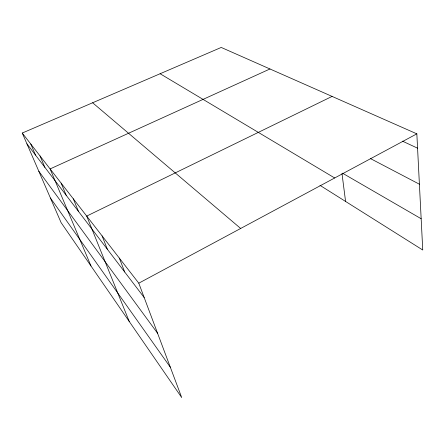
<?xml version="1.0" encoding="UTF-8"?>
<svg xmlns="http://www.w3.org/2000/svg" width="445" height="445" viewBox="0 0 445 445"><rect width="100%" height="100%" fill="white"/><g stroke="black" fill="none" stroke-linecap="round" stroke-linejoin="round"><path stroke-width="0.67" d="M416.843 133.85L221.226 47.443L22.25 133.044L138.79 283.181L416.843 133.85L422.75 250.012L319.966 185.331M332.081 96.409L86.708 216.081L129.228 321.446M269.965 68.969L50.101 168.922L90.975 265.965M402.475 141.154L417.566 148.174M370.474 158.587L419.401 184.202M342.5 173.183L421.159 218.74M160.111 73.737L334.673 177.978M92.627 102.767L240.673 228.463M26.917 143.813L144.174 297.527M38.81 171.23L157.597 333.305M50.407 197.986L170.313 367.203M22.25 133.044L61.082 222.606L181.705 397.557L138.79 283.181M30.761 144.013L35.528 155.099M40.011 155.928L44.878 167.353M61.143 183.151L66.205 195.311M73.286 198.798L78.442 211.353M102.089 235.894L107.39 249.306M119.327 258.106L124.689 271.978M341.988 173.517L345.576 201.452"/></g></svg>
